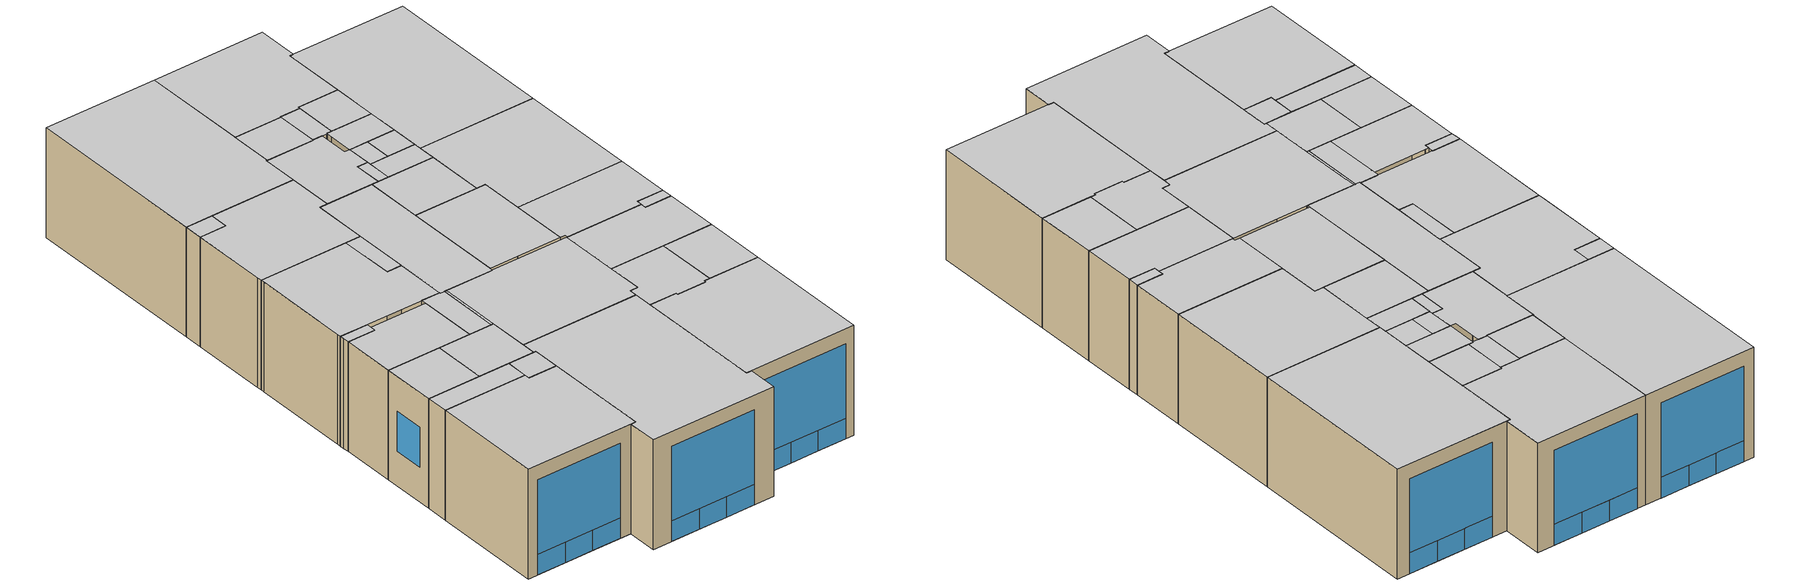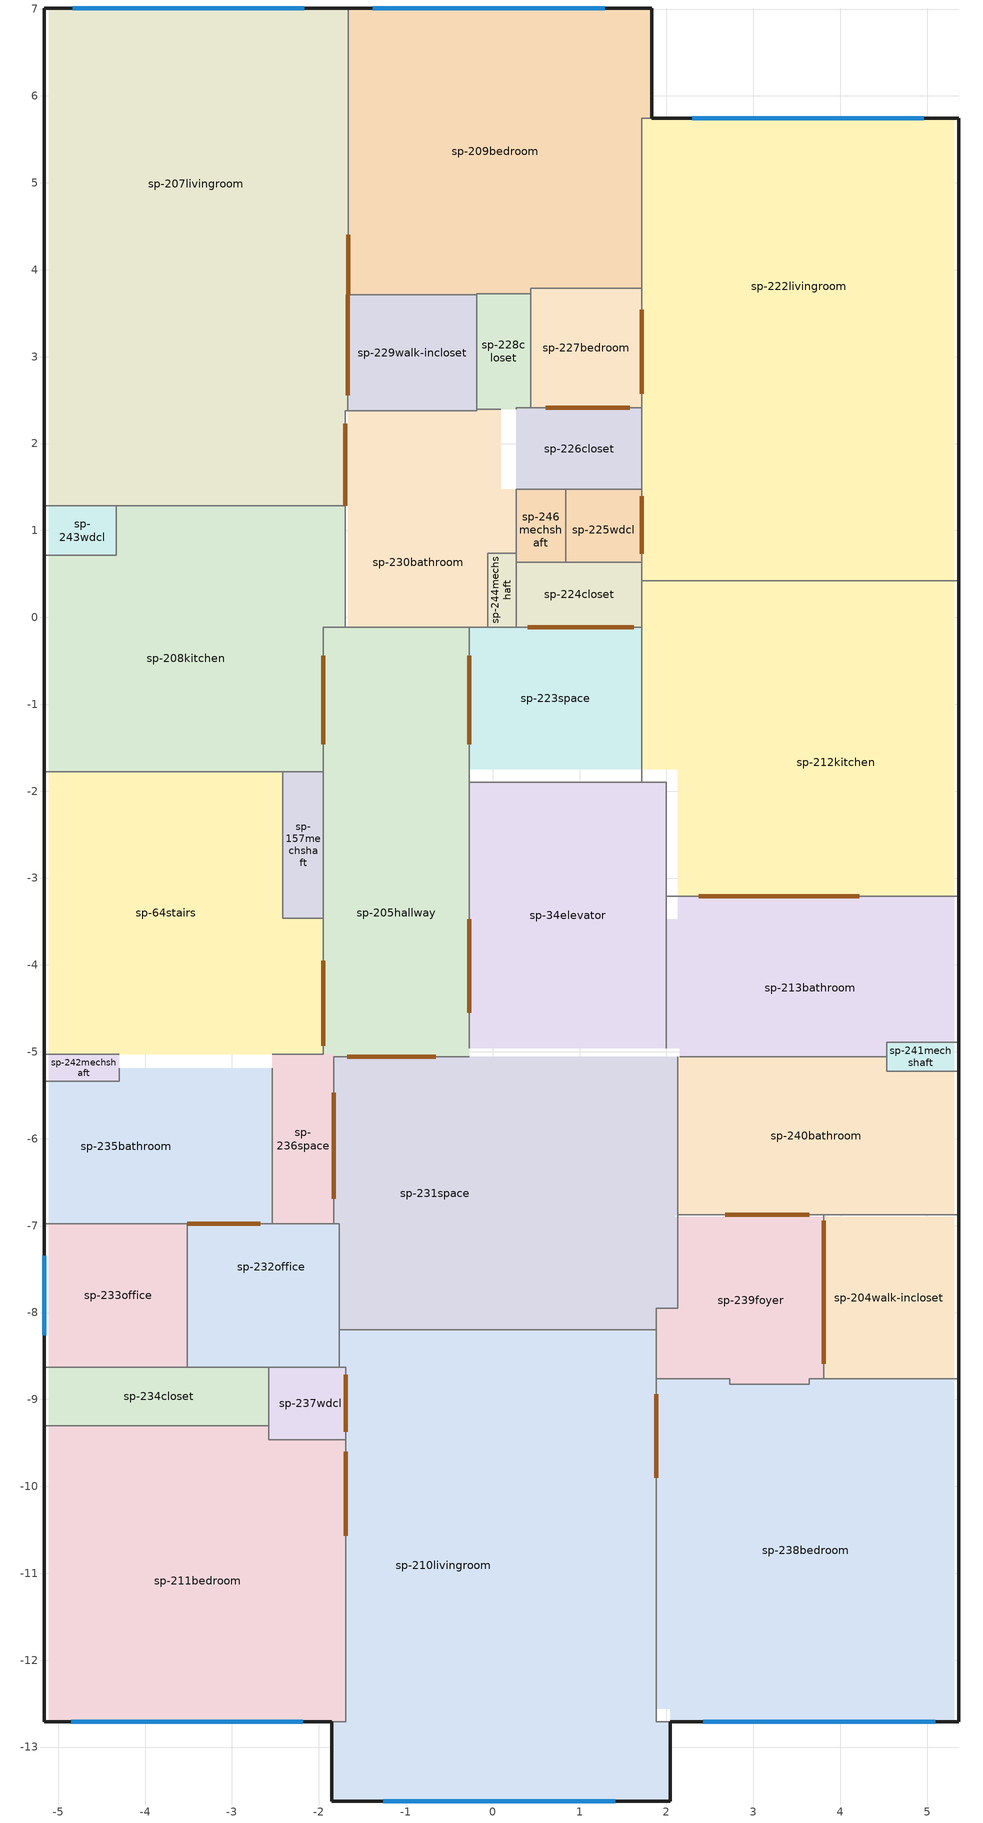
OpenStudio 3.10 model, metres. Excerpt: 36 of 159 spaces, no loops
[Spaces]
sp-157mechshaft
 floor to sp-160mechshaft: -2.41,-3.45 -2.41,-1.78 -1.95,-1.78 -1.95,-3.45 z3.35
 floor to sp-218hallway: -2.41,-3.45 -2.41,-1.78 -1.95,-1.78 -1.95,-3.45 z3.35
 wall to sp-205hallway: -1.95,-3.46 -1.95,-1.78 z3.35:6.71
 wall to sp-64stairs: -2.41,-1.78 -2.41,-3.46 -1.95,-3.46 z3.35:6.71
 wall to sp-208kitchen: -1.95,-1.78 -2.41,-1.78 z3.35:6.71
 ceiling to sp-273mechshaft: -2.41,-3.46 -1.95,-3.46 -1.95,-1.78 -2.41,-1.78 z6.71
sp-204walk-incloset
 floor to sp-219amenityspace: 3.81,-8.76 3.81,-6.9 5.31,-6.9 5.31,-8.76 z3.35
 wall outside (PRM Steel Framed Exterior Wall R-8.06): 5.36,-8.76 5.36,-6.87 z3.35:6.71
 wall to sp-240bathroom: 5.36,-6.87 3.81,-6.87 z3.35:6.71
 wall to sp-238bedroom: 3.81,-8.76 5.36,-8.76 z3.35:6.71
 wall to sp-239foyer: 3.81,-6.87 3.81,-8.76 z3.35:6.71
 door inside (PRM Typical Insulated Metal Door R-1.43): 3.81,-6.94 3.81,-8.59 z3.35:5.77
 ceiling to sp-274walk-incloset: 3.81,-8.76 5.36,-8.76 5.36,-6.87 3.81,-6.87 z6.71
sp-205hallway
 floor to sp-218hallway: -1.95,-1.75 -0.27,-1.75 -0.27,-5.06 -1.95,-5.06 z3.35
 floor to sp-26kitchen: -1.67,-0.11 -0.27,-0.11 -0.27,-1.75 -1.67,-1.75 z3.35
 floor to sp-29interiorstair: -1.95,-0.11 -1.67,-0.11 -1.67,-1.75 -1.95,-1.75 z3.35
 wall to sp-223space: -0.27,-1.79 -0.27,-0.11 z3.35:6.71
 wall to sp-64stairs: -1.95,-3.46 -1.95,-5.03 z3.35:6.71
 wall to sp-208kitchen: -1.7,-0.11 -1.95,-0.11 -1.95,-1.78 z3.35:6.71
 wall to sp-230bathroom: -0.27,-0.11 -1.7,-0.11 z3.35:6.71
 wall to sp-231space: -1.83,-5.06 -0.35,-5.06 -0.27,-5.06 z3.35:6.71
 wall to sp-34elevator: -0.27,-4.96 -0.27,-1.9 z3.35:6.71
 wall to sp-223space (Construction:AirBoundary #1): -0.27,-1.9 -0.27,-1.79 z3.35:6.71
 door inside (PRM Typical Insulated Metal Door R-1.43): -0.27,-1.46 -0.27,-0.44 / -1.67,-5.06 -0.65,-5.06 / -1.95,-0.44 -1.95,-1.46 z3.35:5.89; -1.95,-3.95 -1.95,-4.93 z3.35:5.82
 door inside (con-wooden_GlassDoor_Surface_ExteriorDoor_Surface_ExteriorDoor_Surface): -0.27,-4.55 -0.27,-3.47 z3.35:6.71
 ceiling to sp-275hallway: -1.95,-5.06 -0.27,-5.06 -0.27,-0.11 -1.95,-0.11 z6.71
sp-210livingroom
 floor to sp-218hallway: -1.85,-13.62 -1.85,-12.71 -1.69,-12.71 -1.69,-8.63 -1.76,-8.63 -1.76,-8.2 0.56,-8.2 0.56,-12.56 0.43,-12.56 0.43,-13.62 z3.35
 floor to sp-219amenityspace: 0.56,-12.56 0.56,-8.2 1.88,-8.2 1.88,-12.56 z3.35
 floor to sp-321hallway: 0.43,-13.62 0.43,-12.56 1.88,-12.56 1.88,-12.71 2.04,-12.71 2.04,-13.62 z3.35
 wall outside (PRM Steel Framed Exterior Wall R-8.06): -1.85,-12.71 -1.85,-13.62 2.04,-13.62 2.04,-12.71 z3.35:6.71
 wall to sp-238bedroom: 1.88,-12.71 1.88,-12.48 1.88,-8.76 z3.35:6.71
 wall to sp-239foyer: 1.88,-8.76 1.88,-8.2 z3.35:6.71
 wall to sp-237wdcl: -1.76,-8.63 -1.69,-8.63 -1.69,-9.46 z3.35:6.71
 wall to sp-211bedroom: -1.69,-9.46 -1.69,-12.48 -1.69,-12.71 z3.35:6.71
 wall to sp-211bedroom (Construction:AirBoundary #1): -1.69,-12.71 -1.85,-12.71 z3.35:6.71
 wall to sp-231space (Construction:AirBoundary #1): 1.88,-8.2 -1.76,-8.2 z3.35:6.71
 wall to sp-232office (Construction:AirBoundary #1): -1.76,-8.2 -1.76,-8.63 z3.35:6.71
 wall to sp-238bedroom (Construction:AirBoundary #1): 2.04,-12.71 1.88,-12.71 z3.35:6.71
 window (U 0.57 SHGC 0.39 VT 0.43 Simple Glazing): -1.26,-13.62 1.41,-13.62 z3.99:6.26; -1.26,-13.62 -0.37,-13.62 / -0.37,-13.62 0.52,-13.62 / 0.52,-13.62 1.41,-13.62 z3.35:3.99
 door inside (PRM Typical Insulated Metal Door R-1.43): 1.88,-9.9 1.88,-8.94 / -1.69,-9.6 -1.69,-10.57 / -1.69,-8.71 -1.69,-9.37 z3.35:5.82
 ceiling to sp-279livingroom: -1.85,-13.62 2.04,-13.62 2.04,-12.71 1.88,-12.71 1.88,-8.2 -1.76,-8.2 -1.76,-8.63 -1.69,-8.63 -1.69,-12.71 -1.85,-12.71 z6.71
sp-211bedroom
 floor to sp-218hallway: -5.11,-12.71 -5.11,-9.99 -2.51,-9.99 -2.51,-9.46 -1.69,-9.46 -1.69,-12.71 z3.35
 floor to sp-21mechanicalroom: -5.11,-9.3 -2.58,-9.3 -2.58,-9.46 -2.51,-9.46 -2.51,-9.99 -5.11,-9.99 z3.35
 wall outside (PRM Steel Framed Exterior Wall R-8.06): -5.16,-9.3 -5.16,-12.71 -1.85,-12.71 z3.35:6.71
 wall to sp-237wdcl: -1.69,-9.46 -2.58,-9.46 -2.58,-9.3 z3.35:6.71
 wall to sp-234closet (Construction:AirBoundary #1): -2.58,-9.3 -5.16,-9.3 z3.35:6.71
 window (U 0.57 SHGC 0.39 VT 0.43 Simple Glazing): -4.85,-12.71 -2.18,-12.71 z3.99:6.26; -4.85,-12.71 -3.96,-12.71 / -3.96,-12.71 -3.07,-12.71 / -3.07,-12.71 -2.18,-12.71 z3.35:3.99
 ceiling to sp-280bedroom: -5.16,-12.71 -1.69,-12.71 -1.69,-9.46 -2.58,-9.46 -2.58,-9.3 -5.16,-9.3 z6.71
sp-213bathroom
 floor to sp-220amenityspace: 2,-4.96 2,-3.47 5.31,-3.47 5.31,-4.89 4.54,-4.89 4.54,-5.06 2.16,-5.06 2.16,-4.96 z3.35
 floor to sp-19bathroom: 2.13,-3.21 5.31,-3.21 5.31,-3.47 2.13,-3.47 z3.35
 wall outside (PRM Steel Framed Exterior Wall R-8.06): 5.36,-4.89 5.36,-3.21 z3.35:6.71
 wall to sp-241mechshaft: 4.54,-5.06 4.54,-4.98 z3.35:6.4; 4.54,-4.89 5.36,-4.89 z3.35:6.71; 4.54,-5.06,6.4 4.54,-4.98,6.4 4.54,-4.98,3.35 4.54,-4.89,3.35 4.54,-4.89,6.71 4.54,-5.06,6.71
 wall to sp-34elevator: 2,-3.21 2,-4.96 z3.35:6.71
 wall to sp-212kitchen: 5.36,-3.21 2,-3.21 z3.35:6.71
 wall to sp-240bathroom: 2.16,-5.06 4.54,-5.06 z3.35:6.71
 door inside (PRM Typical Insulated Metal Door R-1.43): 4.22,-3.21 2.37,-3.21 z3.35:5.77
 ceiling to sp-282bathroom: 2,-4.96 2.16,-4.96 2.16,-5.06 4.54,-5.06 4.54,-4.89 5.36,-4.89 5.36,-3.21 2,-3.21 z6.71
sp-222livingroom
 floor to sp-245bedroom: 1.73,1.14 1.73,1.96 2.59,1.96 2.59,1.14 z3.35
 floor to sp-18walk-incloset: 2.59,1.87 5.31,1.87 5.31,0.42 2.59,0.42 z3.35
 floor to sp-23bedroom: 1.73,5.74 5.31,5.74 5.31,1.87 2.59,1.87 2.59,1.96 1.73,1.96 z3.35
 floor to sp-26kitchen: 1.72,1.38 1.73,1.14 2.59,1.14 2.59,0.42 1.72,0.42 z3.35
 floor to sp-27livingroom: 1.72,5.74 1.73,5.74 1.73,1.38 1.72,1.38 z3.35
 wall outside (PRM Steel Framed Exterior Wall R-8.06): 5.36,0.42 5.36,5.74 1.83,5.74 z3.35:6.71
 wall to sp-209bedroom: 1.72,5.59 1.72,3.79 / 1.83,5.74 1.72,5.74 z3.35:6.71
 wall to sp-224closet: 1.72,0.64 1.72,0.42 z3.35:6.71
 wall to sp-225wdcl: 1.72,1.47 1.72,0.64 z3.35:6.71
 wall to sp-226closet: 1.72,2.41 1.72,1.47 z3.35:6.71
 wall to sp-227bedroom: 1.72,3.79 1.72,2.41 z3.35:6.71
 wall to sp-209bedroom (Construction:AirBoundary #1): 1.72,5.74 1.72,5.59 z3.35:6.71
 wall to sp-212kitchen (Construction:AirBoundary #1): 1.72,0.42 5.36,0.42 z3.35:6.71
 window (U 0.57 SHGC 0.39 VT 0.43 Simple Glazing): 4.96,5.74 4.07,5.74 / 4.07,5.74 3.18,5.74 / 3.18,5.74 2.3,5.74 z3.35:3.99; 4.96,5.74 2.3,5.74 z3.99:6.26
 door inside (PRM Typical Insulated Metal Door R-1.43): 1.72,1.39 1.72,0.73 / 1.72,3.54 1.72,2.57 z3.35:5.82
 ceiling to sp-283livingroom: 1.72,0.42 5.36,0.42 5.36,5.74 1.72,5.74 z6.71
sp-223space
 floor to sp-26kitchen: -0.27,-0.11 1.72,-0.11 1.72,-1.75 -0.27,-1.75 z3.35
 wall to sp-224closet: 1.72,-0.11 0.27,-0.11 z3.35:6.71
 wall to sp-230bathroom: -0.06,-0.11 -0.27,-0.11 z3.35:6.71
 wall to sp-244mechshaft: 0.27,-0.11 -0.06,-0.11 z3.35:6.71
 wall to sp-34elevator: -0.27,-1.9 1.72,-1.9 z3.35:6.71
 wall to sp-212kitchen (Construction:AirBoundary #1): 1.72,-1.9 1.72,-0.11 z3.35:6.71
 door inside (PRM Typical Insulated Metal Door R-1.43): 1.63,-0.11 0.41,-0.11 z3.35:5.79
 ceiling to sp-284space: -0.27,-1.9 1.72,-1.9 1.72,-0.11 -0.27,-0.11 z6.71
sp-207livingroom
 floor to sp-24bathroom: -5.11,2.96 -3.22,2.96 -3.22,1.28 -5.11,1.28 z3.35
 floor to sp-25hallway: -3.22,2.96 -1.67,2.96 -1.67,2.38 -1.7,2.38 -1.7,1.77 -2.42,1.77 -2.42,1.28 -3.22,1.28 z3.35
 floor to sp-27livingroom: -1.73,7.01 -1.66,7.01 -1.67,2.96 -1.73,2.96 z3.35
 floor to sp-28closet: -2.42,1.77 -1.7,1.77 -1.7,1.28 -2.42,1.28 z3.35
 floor to sp-30closet: -5.11,3.57 -3.22,3.57 -3.22,2.96 -5.11,2.96 z3.35
 floor to sp-31bedroom: -5.11,7.01 -1.73,7.01 -1.73,2.96 -3.22,2.96 -3.22,3.57 -5.11,3.57 z3.35
 wall outside (PRM Steel Framed Exterior Wall R-8.06): -1.66,7.01 -5.16,7.01 -5.16,1.28 z3.35:6.71
 wall to sp-209bedroom: -1.66,3.71 -1.66,7.01 z3.35:6.71
 wall to sp-229walk-incloset: -1.67,2.38 -1.67,3.71 z3.35:6.71
 wall to sp-230bathroom: -1.7,1.28 -1.7,2.38 -1.67,2.38 z3.35:6.71
 wall to sp-208kitchen (Construction:AirBoundary #1): -4.33,1.28 -1.7,1.28 z3.35:6.71
 wall to sp-243wdcl (Construction:AirBoundary #1): -5.16,1.28 -4.33,1.28 z3.35:6.71
 window (U 0.57 SHGC 0.39 VT 0.43 Simple Glazing): -2.17,7.01 -3.05,7.01 / -3.05,7.01 -3.94,7.01 / -3.94,7.01 -4.83,7.01 z3.35:3.99; -2.17,7.01 -4.83,7.01 z3.99:6.26
 door inside (PRM Typical Insulated Metal Door R-1.43): -1.66,3.71 -1.66,4.4 / -1.67,2.56 -1.67,3.71 z3.35:5.77; -1.7,1.28 -1.7,2.23 z3.35:5.82
 ceiling to sp-276livingroom: -5.16,1.28 -1.7,1.28 -1.7,2.38 -1.67,2.38 -1.67,3.71 -1.66,7.01 -5.16,7.01 z6.71
sp-209bedroom
 floor to sp-27livingroom: -1.66,7.01 1.83,7.01 1.83,5.74 1.72,5.74 1.72,3.79 0.44,3.79 0.44,3.73 -0.18,3.73 -0.18,3.71 -1.66,3.71 z3.35
 wall outside (PRM Steel Framed Exterior Wall R-8.06): 1.83,5.74 1.83,7.01 -1.66,7.01 z3.35:6.71
 wall to sp-228closet: -0.18,3.73 0.44,3.73 z3.35:6.71
 wall to sp-227bedroom (Construction:AirBoundary #1): 0.44,3.73 0.44,3.79 1.72,3.79 z3.35:6.71
 wall to sp-228closet (Construction:AirBoundary #1): -0.18,3.71 -0.18,3.73 z3.35:6.71
 wall to sp-229walk-incloset (Construction:AirBoundary #1): -1.66,3.71 -0.18,3.71 z3.35:6.71
 window (U 0.57 SHGC 0.39 VT 0.43 Simple Glazing): 1.29,7.01 0.4,7.01 / 0.4,7.01 -0.49,7.01 / -0.49,7.01 -1.38,7.01 z3.35:3.99; 1.29,7.01 -1.38,7.01 z3.99:6.26
 ceiling to sp-278bedroom: -1.66,3.71 -0.18,3.71 -0.18,3.73 0.44,3.73 0.44,3.79 1.72,3.79 1.72,5.74 1.83,5.74 1.83,7.01 -1.66,7.01 z6.71
sp-229walk-incloset
 floor to sp-27livingroom: -1.67,3.71 -0.18,3.71 -0.18,2.38 -1.67,2.38 z3.35
 wall to sp-230bathroom: -1.67,2.38 -0.18,2.38 z3.35:6.71
 wall to sp-228closet (Construction:AirBoundary #1): -0.18,2.4 -0.18,3.71 z3.35:6.71
 wall to sp-230bathroom (Construction:AirBoundary #1): -0.18,2.38 -0.18,2.4 z3.35:6.71
 ceiling to sp-290walk-incloset: -1.67,2.38 -0.18,2.38 -0.18,3.71 -1.67,3.71 z6.71
sp-230bathroom
 floor to sp-26kitchen: -1.67,1.38 0.27,1.38 0.27,0.74 -0.06,0.74 -0.06,-0.11 -1.67,-0.11 z3.35
 floor to sp-27livingroom: -1.67,2.38 -0.18,2.38 -0.18,2.4 0.1,2.4 0.1,1.47 0.27,1.47 0.27,1.38 -1.67,1.38 z3.35
 wall to sp-208kitchen: -1.7,1.28 -1.7,-0.11 z3.35:6.71
 wall to sp-244mechshaft: -0.06,-0.11 -0.06,0.74 0.27,0.74 z3.35:6.71
 wall to sp-246mechshaft: 0.27,0.74 0.27,1.47 z3.35:6.71
 wall to sp-228closet: 0.1,2.4 -0.18,2.4 z3.35:6.71
 ceiling to sp-291bathroom: -1.7,-0.11 -0.06,-0.11 -0.06,0.74 0.27,0.74 0.27,1.47 0.1,1.47 0.1,2.4 -0.18,2.4 -0.18,2.38 -1.7,2.38 z6.71
sp-208kitchen
 floor to sp-161mechshaft (PRM Steel Framed Exterior Floor R-19.23): -3.22,0.84 -2.42,0.84 -2.42,0.4 -3.22,0.4 z3.35
 floor to sp-24bathroom: -5.11,0.71 -4.33,0.71 -4.33,1.28 -3.22,1.28 -3.22,0.4 -5.11,0.4 z3.35
 floor to sp-25hallway: -3.22,1.28 -2.42,1.28 -2.42,0.84 -3.22,0.84 z3.35
 floor to sp-28closet: -2.42,1.28 -1.7,1.28 -1.7,0.4 -2.42,0.4 z3.35
 floor to sp-29interiorstair: -5.11,0.4 -3.22,0.4 -3.22,0.84 -2.42,0.84 -2.42,0.4 -1.7,0.4 -1.7,-0.11 -1.95,-0.11 -1.95,-1.78 -5.11,-1.78 z3.35
 wall outside (PRM Steel Framed Exterior Wall R-8.06): -5.16,0.71 -5.16,-1.63 -5.16,-1.78 z3.35:6.71
 wall to sp-243wdcl: -4.33,1.28 -4.33,0.71 -5.16,0.71 z3.35:6.71
 wall to sp-64stairs: -5.16,-1.78 -2.41,-1.78 z3.35:6.71
 ceiling to sp-277kitchen: -5.16,-1.78 -1.95,-1.78 -1.95,-0.11 -1.7,-0.11 -1.7,1.28 -4.33,1.28 -4.33,0.71 -5.16,0.71 z6.71
sp-238bedroom
 floor to sp-219amenityspace: 1.88,-8.76 2.73,-8.76 2.73,-8.83 3.64,-8.83 3.64,-8.76 5.31,-8.76 5.31,-12.71 2.04,-12.71 2.04,-12.56 1.88,-12.56 z3.35
 wall outside (PRM Steel Framed Exterior Wall R-8.06): 2.04,-12.71 5.36,-12.71 5.36,-8.76 z3.35:6.71
 wall to sp-239foyer: 2.73,-8.76 1.88,-8.76 / 3.81,-8.76 3.64,-8.76 z3.35:6.71
 wall to sp-239foyer (Construction:AirBoundary #1): 3.64,-8.76 3.64,-8.83 2.73,-8.83 2.73,-8.76 z3.35:6.71
 window (U 0.57 SHGC 0.39 VT 0.43 Simple Glazing): 2.42,-12.71 5.09,-12.71 z3.99:6.26; 2.42,-12.71 3.31,-12.71 / 3.31,-12.71 4.2,-12.71 / 4.2,-12.71 5.09,-12.71 z3.35:3.99
 ceiling to sp-299bedroom: 1.88,-12.71 5.36,-12.71 5.36,-8.76 3.64,-8.76 3.64,-8.83 2.73,-8.83 2.73,-8.76 1.88,-8.76 z6.71
sp-239foyer
 floor to sp-219amenityspace: 1.88,-7.95 2.13,-7.95 2.13,-6.9 3.81,-6.9 3.81,-8.76 3.64,-8.76 3.64,-8.83 2.73,-8.83 2.73,-8.76 1.88,-8.76 z3.35
 wall to sp-231space: 2.13,-6.87 2.13,-7.95 1.88,-7.95 1.88,-8.2 z3.35:6.71
 wall to sp-240bathroom: 3.81,-6.87 2.13,-6.87 z3.35:6.71
 door inside (PRM Typical Insulated Metal Door R-1.43): 3.64,-6.87 2.68,-6.87 z3.35:5.82
 ceiling to sp-300foyer: 1.88,-8.76 2.73,-8.76 2.73,-8.83 3.64,-8.83 3.64,-8.76 3.81,-8.76 3.81,-6.87 2.13,-6.87 2.13,-7.95 1.88,-7.95 z6.71
sp-237wdcl
 floor to sp-21mechanicalroom: -2.58,-8.63 -2.51,-8.63 -2.51,-9.46 -2.58,-9.46 z3.35
 floor to sp-218hallway: -2.51,-8.63 -1.69,-8.63 -1.69,-9.46 -2.51,-9.46 z3.35
 wall to sp-234closet: -2.58,-8.63 -2.58,-9.3 z3.35:6.71
 wall to sp-232office: -1.76,-8.63 -2.58,-8.63 z3.35:6.71
 ceiling to sp-298wdcl: -2.58,-9.46 -1.69,-9.46 -1.69,-8.63 -2.58,-8.63 z6.71
sp-212kitchen
 floor to sp-18walk-incloset: 2.59,0.42 5.31,0.42 5.31,-0.13 2.59,-0.13 z3.35
 floor to sp-19bathroom: 2.13,-1.73 2.59,-1.73 2.59,-0.13 5.31,-0.13 5.31,-3.21 2.13,-3.21 z3.35
 floor to sp-26kitchen: 1.72,0.42 2.59,0.42 2.59,-1.73 2.13,-1.73 2.13,-1.75 1.72,-1.75 z3.35
 wall outside (PRM Steel Framed Exterior Wall R-8.06): 5.36,-3.21 5.36,0.42 z3.35:6.71
 wall to sp-34elevator: 1.72,-1.9 2,-1.9 2,-3.21 z3.35:6.71
 wall to sp-224closet: 1.72,0.42 1.72,-0.11 z3.35:6.71
 ceiling to sp-281kitchen: 1.72,-1.9 2,-1.9 2,-3.21 5.36,-3.21 5.36,0.42 1.72,0.42 z6.71
sp-241mechshaft
 floor to sp-220amenityspace: 4.54,-4.89 5.31,-4.89 5.31,-5.23 4.54,-5.23 z3.35
 wall outside (PRM Steel Framed Exterior Wall R-8.06): 5.36,-5.23 5.36,-4.89 z3.35:6.71
 wall to sp-240bathroom: 4.54,-5.06 4.54,-5.23 5.36,-5.23 z3.35:6.71
 ceiling to sp-282bathroom (PRM Steel Framed Exterior Floor R-19.23): 4.54,-5.23 5.36,-5.23 5.36,-4.89 4.54,-4.89 z6.71
 ceiling to sp-302mechshaft: 4.54,-5.23 5.36,-5.23 5.36,-4.89 4.54,-4.89 z6.71
sp-244mechshaft
 floor to sp-26kitchen: -0.06,0.74 0.27,0.74 0.27,-0.11 -0.06,-0.11 z3.35
 wall to sp-246mechshaft: 0.27,0.64 0.27,0.74 z3.35:6.71
 wall to sp-224closet: 0.27,-0.11 0.27,0.64 z3.35:6.71
 ceiling to sp-305mechshaft: -0.06,-0.11 0.27,-0.11 0.27,0.74 -0.06,0.74 z6.71
sp-246mechshaft
 floor to sp-26kitchen: 0.27,1.38 0.84,1.38 0.84,0.64 0.27,0.64 z3.35
 floor to sp-27livingroom: 0.27,1.47 0.84,1.47 0.84,1.38 0.27,1.38 z3.35
 wall to sp-224closet: 0.27,0.64 0.84,0.64 z3.35:6.71
 wall to sp-226closet: 0.84,1.47 0.27,1.47 z3.35:6.71
 wall to sp-225wdcl: 0.84,0.64 0.84,1.47 z3.35:6.71
 ceiling to sp-306mechshaft: 0.27,0.64 0.84,0.64 0.84,1.47 0.27,1.47 z6.71
sp-231space
 floor to sp-218hallway: -1.83,-5.06 0.5,-5.06 0.5,-6.82 0.56,-6.82 0.56,-8.2 -1.76,-8.2 -1.76,-6.98 -1.83,-6.98 z3.35
 floor to sp-219amenityspace: 0.56,-6.82 2.08,-6.82 2.08,-6.9 2.13,-6.9 2.13,-7.95 1.88,-7.95 1.88,-8.2 0.56,-8.2 z3.35
 floor to sp-220amenityspace: 2.08,-5.06 2.13,-5.06 2.13,-6.87 2.08,-6.9 z3.35
 floor to sp-221packageroom: 0.5,-5.06 2.08,-5.06 2.08,-6.82 0.5,-6.82 z3.35
 wall to sp-240bathroom: 2.13,-6.87 2.13,-5.06 z3.35:6.71
 wall to sp-236space: -1.83,-5.06 -1.83,-6.98 z3.35:6.71
 wall to sp-232office (Construction:AirBoundary #1): -1.83,-6.98 -1.76,-6.98 -1.76,-8.2 z3.35:6.71
 door inside (PRM Typical Insulated Metal Door R-1.43): -1.83,-5.47 -1.83,-6.69 z3.35:5.79
 ceiling to sp-292space: -1.76,-8.2 1.88,-8.2 1.88,-7.95 2.13,-7.95 2.13,-5.06 -1.76,-5.06 z6.71
 ceiling to sp-297space: -1.83,-6.98 -1.76,-6.98 -1.76,-5.06 -1.83,-5.06 z6.71
sp-240bathroom
 floor to sp-220amenityspace: 2.13,-5.06 4.54,-5.06 4.54,-5.23 5.31,-5.23 5.31,-6.87 2.13,-6.87 z3.35
 wall outside (PRM Steel Framed Exterior Wall R-8.06): 5.36,-6.87 5.36,-5.23 z3.35:6.71
 ceiling to sp-301bathroom: 2.13,-6.87 5.36,-6.87 5.36,-5.23 4.54,-5.23 4.54,-5.06 2.13,-5.06 z6.71
sp-234closet
 floor to sp-21mechanicalroom: -2.58,-8.63 -2.58,-9.3 -5.11,-9.3 -5.11,-8.63 z3.35
 wall outside (PRM Steel Framed Exterior Wall R-8.06): -5.16,-8.63 -5.16,-9.3 z3.35:6.71
 wall to sp-232office: -2.58,-8.63 -2.64,-8.63 z3.35:6.4; -3.51,-8.63,6.71 -2.58,-8.63,6.71 -2.58,-8.63,6.4 -2.64,-8.63,6.4 -2.64,-8.63,3.35 -3.51,-8.63,3.35
 wall to sp-233office: -3.51,-8.63 -5.16,-8.63 z3.35:6.71
 ceiling to sp-295closet: -5.16,-9.3 -2.58,-9.3 -2.58,-8.63 -5.16,-8.63 z6.71
sp-235bathroom
 floor to sp-21mechanicalroom: -5.11,-5.34 -4.3,-5.34 -4.3,-5.19 -3.33,-5.19 -3.33,-6.98 -5.11,-6.98 z3.35
 floor to sp-218hallway: -3.33,-5.19 -2.53,-5.19 -2.53,-6.98 -3.33,-6.98 z3.35
 wall outside (PRM Steel Framed Exterior Wall R-8.06): -5.16,-5.34 -5.16,-6.98 z3.35:6.71
 wall to sp-236space: -2.53,-6.98 -2.53,-5.19 z3.35:6.71
 wall to sp-232office: -3.51,-6.98 -2.53,-6.98 z3.35:6.71
 wall to sp-233office: -5.16,-6.98 -3.51,-6.98 z3.35:6.71
 wall to sp-242mechshaft: -4.3,-5.19 -4.3,-5.34 -5.16,-5.34 z3.35:6.71
 door inside (PRM Typical Insulated Metal Door R-1.43): -3.51,-6.98 -2.67,-6.98 z3.35:5.82
 ceiling to sp-296bathroom: -5.16,-6.98 -2.53,-6.98 -2.53,-5.19 -4.3,-5.19 -4.3,-5.34 -5.16,-5.34 z6.71
sp-236space
 floor to sp-218hallway: -2.53,-5.03 -1.83,-5.03 -1.83,-6.98 -2.53,-6.98 z3.35
 wall to sp-232office: -2.53,-6.98 -1.83,-6.98 z3.35:6.71
 wall to sp-64stairs: -1.95,-5.03 -2.53,-5.03 z3.35:6.71
 ceiling to sp-297space: -2.53,-6.98 -1.83,-6.98 -1.83,-5.06 -1.95,-5.03 -2.53,-5.03 z6.71
sp-34elevator
 floor to sp-17elevator: -0.27,-1.9 2,-1.9 2,-4.96 -0.27,-4.96 z3.35
 ceiling to sp-271elevator: -0.27,-4.96 2,-4.96 2,-1.9 -0.27,-1.9 z6.71
sp-64stairs
 floor to sp-16stairs: -5.11,-1.78 -2.41,-1.78 -2.41,-3.46 -1.95,-3.46 -1.95,-5.03 -5.11,-5.03 z3.35
 wall outside (PRM Steel Framed Exterior Wall R-8.06): -5.16,-1.78 -5.16,-1.89 -5.16,-4.92 -5.16,-5.03 z3.35:6.71
 wall to sp-242mechshaft: -5.16,-5.03 -4.3,-5.03 z3.35:6.71
 ceiling to sp-272stairs: -5.16,-5.03 -1.95,-5.03 -1.95,-3.47 -2.41,-3.46 -2.41,-1.78 -5.16,-1.78 z6.71
sp-243wdcl
 floor to sp-24bathroom: -5.11,1.28 -4.33,1.28 -4.33,0.71 -5.11,0.71 z3.35
 wall outside (PRM Steel Framed Exterior Wall R-8.06): -5.16,1.28 -5.16,0.71 z3.35:6.71
 ceiling to sp-304wdcl: -5.16,0.71 -4.33,0.71 -4.33,1.28 -5.16,1.28 z6.71
sp-224closet
 floor to sp-26kitchen: 0.27,0.64 1.72,0.64 1.72,-0.11 0.27,-0.11 z3.35
 wall to sp-225wdcl: 1.72,0.64 0.84,0.64 z3.35:6.71
 ceiling to sp-285closet: 0.27,-0.11 1.72,-0.11 1.72,0.64 0.27,0.64 z6.71
sp-225wdcl
 floor to sp-26kitchen: 0.84,1.38 1.72,1.38 1.72,0.64 0.84,0.64 z3.35
 floor to sp-27livingroom: 1.72,1.47 1.72,1.38 0.84,1.38 0.84,1.47 z3.35
 wall to sp-226closet: 1.72,1.47 0.84,1.47 z3.35:6.71
 ceiling to sp-286wdcl: 0.84,0.64 1.72,0.64 1.72,1.47 0.84,1.47 z6.71
sp-226closet
 floor to sp-27livingroom: 0.27,2.41 1.72,2.41 1.72,1.47 0.27,1.47 z3.35
 wall to sp-227bedroom: 1.72,2.41 0.44,2.41 z3.35:6.71
 wall to sp-228closet: 0.44,2.41 0.27,2.41 0.27,2.4 z3.35:6.71
 door inside (PRM Typical Insulated Metal Door R-1.43): 1.58,2.41 0.61,2.41 z3.35:5.82
 ceiling to sp-287closet: 0.27,1.47 1.72,1.47 1.72,2.41 0.27,2.41 z6.71
sp-227bedroom
 floor to sp-27livingroom: 0.44,3.79 1.72,3.79 1.72,2.41 0.44,2.41 z3.35
 wall to sp-228closet (Construction:AirBoundary #1): 0.44,3.73 0.44,2.41 z3.35:6.71
 ceiling to sp-288bedroom: 0.44,2.41 1.72,2.41 1.72,3.79 0.44,3.79 z6.71
sp-228closet
 floor to sp-27livingroom: -0.18,3.73 0.44,3.73 0.44,2.41 0.27,2.4 -0.18,2.4 z3.35
 ceiling to sp-289closet: -0.18,2.4 0.27,2.4 0.44,2.41 0.44,3.73 -0.18,3.73 z6.71
sp-232office
 floor to sp-21mechanicalroom: -3.51,-6.98 -3.33,-6.98 -3.33,-7.63 -2.51,-7.63 -2.51,-8.63 -3.51,-8.63 z3.35
 floor to sp-218hallway: -3.33,-6.98 -1.76,-6.98 -1.76,-8.63 -2.51,-8.63 -2.51,-7.63 -3.33,-7.63 z3.35
 wall to sp-233office (Construction:AirBoundary #1): -3.51,-6.98 -3.51,-8.63 z3.35:6.71
 ceiling to sp-293office: -3.51,-8.63 -1.76,-8.63 -1.76,-6.98 -3.51,-6.98 z6.71
sp-233office
 floor to sp-21mechanicalroom: -5.11,-6.98 -3.51,-6.98 -3.51,-8.63 -5.11,-8.63 z3.35
 wall outside (PRM Steel Framed Exterior Wall R-8.06): -5.16,-6.98 -5.16,-8.63 z3.35:6.71
 window (U 0.57 SHGC 0.39 VT 0.43 Simple Glazing): -5.16,-7.35 -5.16,-8.26 z4.42:5.64
 ceiling to sp-294office: -5.16,-8.63 -3.51,-8.63 -3.51,-6.98 -5.16,-6.98 z6.71
sp-242mechshaft
 floor to sp-21mechanicalroom: -5.11,-5.03 -4.3,-5.03 -4.3,-5.34 -5.11,-5.34 z3.35
 wall outside (PRM Steel Framed Exterior Wall R-8.06): -5.16,-5.03 -5.16,-5.17 -5.16,-5.34 z3.35:6.71
 ceiling to sp-303mechshaft: -5.16,-5.34 -4.3,-5.34 -4.3,-5.03 -5.16,-5.03 z6.71
[Building]
90.1-PRM-2019--ASHRAE 169-2013-4A PRM baseline created: 2026-02-02 01:37:23 -0500: Space Type=Multifamily; Default Construction Set=Proposed; Default Schedule Set=Default Schedule Set 1; Standards Template=90.1-2019; Standards Building Type=MidriseApartment
[Site]
New York Laguardia Arpt: Latitude {deg}=40.78; Longitude {deg}=-73.88; Time Zone {hr}=-5; Elevation {m}=3; Terrain=Urban; Keep Site Location Information=No
[ClimateZones]
Climate Zone Institution Name 1=ASHRAE; Climate Zone Document Name 1=ANSI/ASHRAE Standard 169; Climate Zone Document Year 1=2006; Climate Zone Value 1=4A; Climate Zone Institution Name 2=CEC; Climate Zone Document Name 2=California Climate Zone Descriptions; Climate Zone Document Year 2=1995
[SizingPeriod:DesignDay] Daily Dry-Bulb Temperature Range {deltaC}=0; Barometric Pressure {Pa}=101289; Wind Speed {m/s}=7.5; Wind Direction {deg}=320; Sky Clearness=0; Rain Indicator=No; Snow Indicator=No; Day of Month=21; Month=1; Day Type=WinterDesignDay; Daylight Saving Time Indicator=No; Dry-Bulb Temperature Range Modifier Type=DefaultMultipliers; Solar Model Indicator=ASHRAEClearSky
Name | Maximum Dry-Bulb Temperature {C} | Humidity Condition Type | Wetbulb or DewPoint at Maximum Dry-Bulb {C}
New York Laguardia Arpt Ann Htg 99.6% Condns DB | -10.8 | Wetbulb | -10.8
New York Laguardia Arpt Ann Htg 99% Condns DB | -8.2 | Wetbulb | -8.2
New York Laguardia Arpt Ann Hum_n 99.6% Condns DP=>MCDB | -9.3 | Dewpoint | -20.1
New York Laguardia Arpt Ann Hum_n 99% Condns DP=>MCDB | -6.9 | Dewpoint | -18
[Site:GroundTemperature:FCfactorMethod]
January Ground Temperature {C}=14; February Ground Temperature {C}=7.3; March Ground Temperature {C}=3.3; April Ground Temperature {C}=1.2; May Ground Temperature {C}=-0.2; June Ground Temperature {C}=5.6; July Ground Temperature {C}=10.9; August Ground Temperature {C}=16.1; September Ground Temperature {C}=21.7; October Ground Temperature {C}=25; November Ground Temperature {C}=24.8; December Ground Temperature {C}=19.9
[Material]
Name | Roughness | Thickness {m} | Conductivity {W/m-K} | Density {kg/m3} | Specific Heat {J/kg-K} | Thermal Absorptance | Solar Absorptance | Visible Absorptance
mat-112inwood; mat-112inwood 5 | MediumRough | 0.0376 | 0.15 | 608 | 1630
MAT_CMU_8IN | Smooth | 0.2032 | 1.11 | 1900 | 840
MAT_GWB_1_2IN | Smooth | 0.0127 | 0.16 | 800 | 1090
MAT_ROOF_RIGID_R15_3IN | Smooth | 0.0762 | 0.0289 | 32 | 1400
MAT_ROOF_SPRAYFOAM_R26_4_6I | Smooth | 0.1524 | 0.0328 | 32 | 1400
MAT_CONCRETE_3IN; MAT_FLOOR_CONCRETE_3IN | Smooth | 0.0762 | 1.95 | 2400 | 880
MAT_WALL_EIFS_R8_2IN | Smooth | 0.0508 | 0.036 | 32 | 1400
MAT_WALL_SPRAYFOAM_R13_2IN | Smooth | 0.0508 | 0.028 | 32 | 1400
MAT_BATT_2_5IN | Smooth | 0.0635 | 0.04 | 12 | 840
MAT_CONC_6IN_SLAB | Smooth | 0.1524 | 1.95 | 2400 | 900
MAT_CONC_12IN_WALL | Smooth | 0.3048 | 1.95 | 2400 | 900
Metal Decking | MediumSmooth | 0.0015 | 45.006 | 7680 | 418.4 | 0.9 | 0.6 | 0.6
4 in. Normalweight Concrete Floor | MediumRough | 0.1016 | 2.31 | 2322 | 832 | 0.9 | 0.7 | 0.7
Stucco - 3/8 in. | Smooth | 0.009652 | 0.721197 | 1855.1 | 837.36 |  | 0 | 0
5/8 in. Gypsum Board | MediumSmooth | 0.0159 | 0.16 | 800 | 1090 | 0.9 | 0.7 | 0.7
F08 Metal surface | Smooth | 0.0008 | 45.28 | 7824 | 500 | 0.9 | 0.7 | 0.7
[Material:NoMass] Roughness=Smooth; Thermal Absorptance=0.9; Solar Absorptance=0.7
Name | Thermal Resistance {m2-K/W} | Visible Absorptance
Typical Carpet Pad | 0.21648 | 0.8
Typical Insulation R-6.01 | 1.05842 | 0.7
Typical Insulation R-0.58 | 0.101875 | 0.7
[Construction]
MAT_WALL_SPRAYFOAM_R13_2IN: MAT_WALL_EIFS_R8_2IN, MAT_CMU_8IN, MAT_WALL_SPRAYFOAM_R13_2IN, MAT_GWB_1_2IN, MAT_GWB_1_2IN
IW_METALSTUD_GYP_GYP_BATT: MAT_GWB_1_2IN, MAT_BATT_2_5IN, MAT_GWB_1_2IN
con-wooden: mat-112inwood
R1_ROOF_PROPOSED: MAT_ROOF_RIGID_R15_3IN, MAT_CONCRETE_3IN, MAT_ROOF_SPRAYFOAM_R26_4_6I
F1_INT_FLOOR_JOIST: MAT_FLOOR_CONCRETE_3IN, MAT_AIR_GAP_12IN, MAT_GWB_1_2IN, MAT_GWB_1_2IN
F1_EXT_FLOOR_JOIST: MAT_WALL_EIFS_R8_2IN, MAT_FLOOR_CONCRETE_3IN, MAT_AIR_GAP_12IN, MAT_GWB_1_2IN, MAT_GWB_1_2IN
G_FLOOR_CELLAR_SLAB_6IN: MAT_CONC_6IN_SLAB
F1_WALL_CELLAR_12INCONC_R8_R13: MAT_WALL_EIFS_R8_2IN, MAT_CONC_12IN_WALL, MAT_WALL_SPRAYFOAM_R13_2IN, MAT_GWB_1_2IN, MAT_GWB_1_2IN
WIN_EXT_TRIPLE_LOW_E; DOOR_EXT: GLASS_TRIPLE_LOW_E
con-wooden_GlassDoor_Surface_ExteriorDoor_Surface_ExteriorDoor_Surface: mat-112inwood 5
PRM Steel Framed Exterior Floor R-19.23: Metal Decking, 4 in. Normalweight Concrete Floor, Typical Carpet Pad
PRM Steel Framed Exterior Wall R-8.06: Stucco - 3/8 in., 5/8 in. Gypsum Board, Typical Insulation R-6.01, 5/8 in. Gypsum Board
U 0.57 SHGC 0.39 VT 0.43 Simple Glazing: U 0.57 SHGC 0.39 VT 0.43 Simple Glazing
PRM Typical Insulated Metal Door R-1.43: F08 Metal surface, Typical Insulation R-0.58
[WindowMaterial:SimpleGlazingSystem]
Name | U-Factor {W/m2-K} | Solar Heat Gain Coefficient | Visible Transmittance
GLASS_TRIPLE_LOW_E | 1.7 | 0.3 | 0.45
U 0.57 SHGC 0.39 VT 0.43 Simple Glazing | 3.23661 | 0.39 | 0.43
[Construction:AirBoundary]
Construction:AirBoundary #1: 0
[Material:AirGap]
MAT_AIR_GAP_12IN: Thermal Resistance {m2-K/W}=0.18
[DefaultConstructionSet]
Proposed: Default Exterior Surface Constructions=Default Surface Constructions 1; Default Interior Surface Constructions=Default Surface Constructions 2; Default Ground Contact Surface Constructions=Default Surface Constructions 3; Default Exterior SubSurface Constructions=Default Sub Surface Constructions 1; Default Interior SubSurface Constructions=Default Sub Surface Constructions 2; Interior Partition Construction=IW_METALSTUD_GYP_GYP_BATT
[DefaultSurfaceConstructions]
Name | Floor Construction | Wall Construction | Roof Ceiling Construction
Default Surface Constructions 1 | F1_EXT_FLOOR_JOIST | MAT_WALL_SPRAYFOAM_R13_2IN | R1_ROOF_PROPOSED
Default Surface Constructions 2 | F1_INT_FLOOR_JOIST | IW_METALSTUD_GYP_GYP_BATT | F1_INT_FLOOR_JOIST
Default Surface Constructions 3 | G_FLOOR_CELLAR_SLAB_6IN | F1_WALL_CELLAR_12INCONC_R8_R13 | F1_INT_FLOOR_JOIST
[DefaultSubSurfaceConstructions] Fixed Window Construction=WIN_EXT_TRIPLE_LOW_E; Operable Window Construction=WIN_EXT_TRIPLE_LOW_E
Name | Door Construction | Glass Door Construction
Default Sub Surface Constructions 1 | DOOR_EXT | WIN_EXT_TRIPLE_LOW_E
Default Sub Surface Constructions 2 | con-wooden
[ThermalZone] Use Ideal Air Loads=No
Name | Volume {m3} | Thermostat
Residential | 2635.93 | Thermostat Setpoint Dual Setpoint 1
Unconditioned | 156.223
[ThermostatSetpoint:DualSetpoint]
Thermostat Setpoint Dual Setpoint 1: Heating Setpoint Temperature Schedule=Heating Setpoint; Cooling Setpoint Temperature Schedule=Cooling Setpoint
[SpaceType]
Multifamily: Default Construction Set=Proposed; Standards Space Type=Apartment
[Lights:Definition]
Interior Light: Design Level Calculation Method=Watts/Area; Watts per Space Floor Area {W/m2}=7.53474
[Lights]
Interior Light: Lights Definition=Interior Light; Space or SpaceType=Multifamily; Schedule=Interior_Lighting_Schedule_0.0000; Fraction Replaceable=1
[Exterior:Lights:Definition]
Exterior Lights Definition: Design Level {W}=64
[Exterior:Lights]
Exterior Lights: Exterior Lights Definition=Exterior Lights Definition; Schedule=Always On Discrete; Control Option=AstronomicalClock; Multiplier=1
[ElectricEquipment:Definition]
Electric Equipment Definition: Design Level Calculation Method=Watts/Area; Watts per Space Floor Area {W/m2}=0.75
[ElectricEquipment]
Electric Equipment 1: Electric Equipment Definition=Electric Equipment Definition; Space or SpaceType=Multifamily; Schedule=Electrical Equipment
[People:Definition]
People Definition: Number of People Calculation Method=Area/Person; Space Floor Area per Person {m2/person}=30; Fraction Radiant=0.3
[People]
People 1: People Definition=People Definition; Space or SpaceType=Multifamily; Number of People Schedule=Always On Discrete; Activity Level Schedule=Activity_Always_120W; Multiplier=1
[DefaultScheduleSet]
Default Schedule Set 1: Infiltration Schedule=Always On Discrete 1
[BuildingStory]
Name | Nominal Z Coordinate {m}
Building Story -0.3m | -0.3048
Building Story 3.0m | 3.048
Building Story 3.4m | 3.3528
Building Story 6.4m | 6.4008
Building Story 9.8m | 9.7536
Building Story 13.1m | 13.1064
[Space] Space Type=Multifamily; Default Construction Set=Proposed; Building Story=Building Story 3.4m
Name | Thermal Zone | Volume {m3}
sp-157mechshaft | Unconditioned | 1.46367
sp-204walk-incloset | Residential | 6.87113
sp-205hallway | Residential | 21.2707
sp-207livingroom | Residential | 52.3268
sp-208kitchen | Residential | 25.5751
sp-209bedroom | Residential | 28.5729
sp-210livingroom | Residential | 52.5109
sp-211bedroom | Residential | 29.8543
sp-212kitchen | Residential | 34.4297
sp-213bathroom | Residential | 14.7145
sp-222livingroom | Residential | 51.8651
sp-223space | Residential | 8.62414
sp-224closet | Residential | 2.31855
sp-225wdcl; sp-237wdcl | Residential | 1.57955
sp-226closet | Residential | 3.10304
sp-227bedroom | Residential | 4.67095
sp-228closet | Residential | 1.88409
sp-229walk-incloset | Residential | 4.55046
sp-230bathroom | Residential | 11.15082
sp-231space | Residential | 33.9945
sp-232office | Residential | 7.77082
sp-233office | Residential | 6.74563
sp-234closet | Residential | 4.2535
sp-235bathroom | Residential | 11.5778
sp-236space | Residential | 3.03828
sp-238bedroom | Residential | 35.0768
sp-239foyer | Residential | 8.68164
sp-240bathroom | Residential | 14.5234
sp-241mechshaft | Unconditioned | 0.395681
sp-242mechshaft | Unconditioned | 0.301807
sp-243wdcl | Residential | 1.0206
sp-244mechshaft | Unconditioned | 0.444417
sp-246mechshaft | Unconditioned | 0.901659
sp-34elevator | Unconditioned | 18.6784
sp-64stairs | Residential | 27.2051
[SpaceInfiltration:DesignFlowRate] Schedule=Always On Discrete 1; Constant Term Coefficient=0; Temperature Term Coefficient=0; Velocity Term Coefficient=0.224; Velocity Squared Term Coefficient=0; Density Basis=Outdoor
Name | Space or SpaceType | Design Flow Rate Calculation Method | Design Flow Rate {m3/s} | Flow per Exterior Surface Area {m3/s-m2}
sp-157mechshaft DesignFlowRate | sp-157mechshaft | Flow/Space | 0
sp-204walk-incloset DesignFlowRate | sp-204walk-incloset | Flow/ExteriorWallArea |  | 0.00117994
sp-205hallway DesignFlowRate | sp-205hallway | Flow/Space | 0
sp-207livingroom DesignFlowRate | sp-207livingroom | Flow/ExteriorWallArea |  | 0.00117994
sp-208kitchen DesignFlowRate | sp-208kitchen | Flow/ExteriorWallArea |  | 0.00117994
sp-209bedroom DesignFlowRate | sp-209bedroom | Flow/ExteriorWallArea |  | 0.00117994
sp-210livingroom DesignFlowRate | sp-210livingroom | Flow/ExteriorWallArea |  | 0.00117994
sp-211bedroom DesignFlowRate | sp-211bedroom | Flow/ExteriorWallArea |  | 0.00117994
sp-212kitchen DesignFlowRate | sp-212kitchen | Flow/ExteriorWallArea |  | 0.00117994
sp-213bathroom DesignFlowRate | sp-213bathroom | Flow/ExteriorWallArea |  | 0.00117994
sp-222livingroom DesignFlowRate | sp-222livingroom | Flow/ExteriorWallArea |  | 0.00117994
sp-223space DesignFlowRate | sp-223space | Flow/Space | 0
sp-224closet DesignFlowRate | sp-224closet | Flow/Space | 0
sp-225wdcl DesignFlowRate | sp-225wdcl | Flow/Space | 0
sp-226closet DesignFlowRate | sp-226closet | Flow/Space | 0
sp-227bedroom DesignFlowRate | sp-227bedroom | Flow/Space | 0
sp-228closet DesignFlowRate | sp-228closet | Flow/Space | 0
sp-229walk-incloset DesignFlowRate | sp-229walk-incloset | Flow/Space | 0
sp-230bathroom DesignFlowRate | sp-230bathroom | Flow/Space | 0
sp-231space DesignFlowRate | sp-231space | Flow/Space | 0
sp-232office DesignFlowRate | sp-232office | Flow/Space | 0
sp-233office DesignFlowRate | sp-233office | Flow/ExteriorWallArea |  | 0.00117994
sp-234closet DesignFlowRate | sp-234closet | Flow/ExteriorWallArea |  | 0.00117994
sp-235bathroom DesignFlowRate | sp-235bathroom | Flow/ExteriorWallArea |  | 0.00117994
sp-236space DesignFlowRate | sp-236space | Flow/Space | 0
sp-237wdcl DesignFlowRate | sp-237wdcl | Flow/Space | 0
sp-238bedroom DesignFlowRate | sp-238bedroom | Flow/ExteriorWallArea |  | 0.00117994
sp-239foyer DesignFlowRate | sp-239foyer | Flow/Space | 0
sp-240bathroom DesignFlowRate | sp-240bathroom | Flow/ExteriorWallArea |  | 0.00117994
sp-241mechshaft DesignFlowRate | sp-241mechshaft | Flow/ExteriorWallArea |  | 0.00117994
sp-242mechshaft DesignFlowRate | sp-242mechshaft | Flow/ExteriorWallArea |  | 0.00117994
sp-243wdcl DesignFlowRate | sp-243wdcl | Flow/ExteriorWallArea |  | 0.00117994
sp-244mechshaft DesignFlowRate | sp-244mechshaft | Flow/Space | 0
sp-246mechshaft DesignFlowRate | sp-246mechshaft | Flow/Space | 0
sp-64stairs DesignFlowRate | sp-64stairs | Flow/ExteriorWallArea |  | 0.00117994
[Schedule:Day]
Schedule Day 7: 6, 0, 0.201535, 20, 0, 0.525307, 24, 0, 0.287422
Schedule Day 8: 24, 0, 120
Schedule Day 10: 6, 0, 12.8228, 22, 0, 21.11, 24, 0, 12.8647
Schedule Day 13: 6, 0, 29.4, 22, 0, 23.8936, 24, 0, 29.4
Schedule Day 18: 2, 0, 1, 16, 0, 0, 24, 0, 1
Interior Light Summer Design Day 1; Interior Light Winter Design Day 1: 24, 0, 0
Electric Equipment 1 Summer Design Day 1: 24, 0, 0.52531
Electric Equipment 1 Winter Design Day 1: 24, 0, 0.201535
[Schedule:Constant] Value=1
Always On Discrete; Always On Discrete 1
[Schedule:Ruleset]
Name | Default Day Schedule | Summer Design Day Schedule | Winter Design Day Schedule
Electrical Equipment | Schedule Day 7 | Electric Equipment 1 Summer Design Day 1 | Electric Equipment 1 Winter Design Day 1
Activity_Always_120W | Schedule Day 8
Heating Setpoint | Schedule Day 10
Cooling Setpoint | Schedule Day 13
Interior_Lighting_Schedule_0.0000 | Schedule Day 18 | Interior Light Summer Design Day 1 | Interior Light Winter Design Day 1
